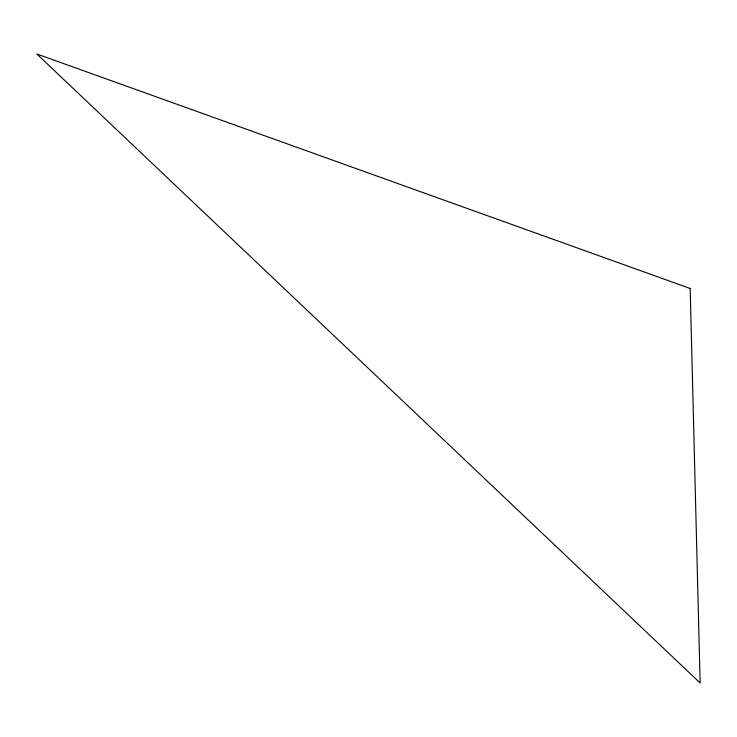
<?xml version="1.0" encoding="UTF-8"?>
<svg xmlns="http://www.w3.org/2000/svg" width="737" height="737" viewBox="0 0 737 737"><rect width="100%" height="100%" fill="white"/><g stroke="black" fill="none" stroke-linecap="round" stroke-linejoin="round"><path stroke-width="1.11" d="M690.164 288.48L36.85 53.985L700.15 683.015L690.164 288.48"/></g></svg>
